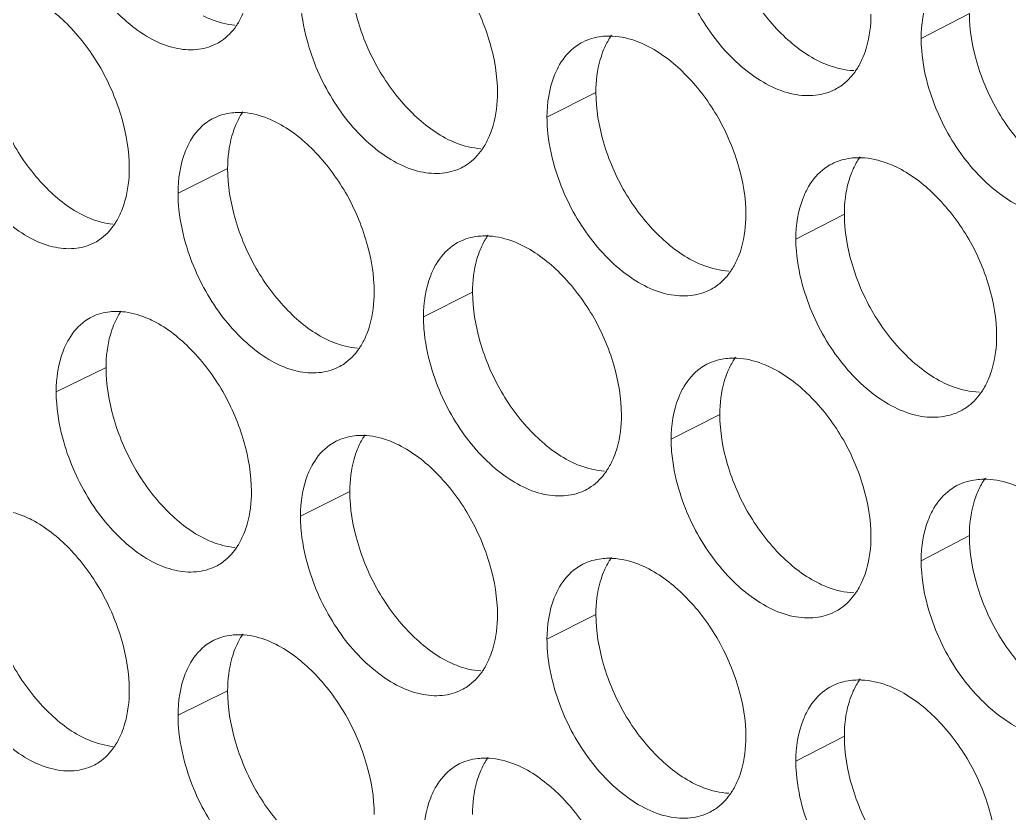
# Model space of a CAD drawing. Header units: millimetres. Extents: x 1177 to 4147, y 93 to 2194.
# Drawn here: x 2576.75 to 2591.68, y 833.5 to 845.47 of the extents above; entities that cross this region are included whole.
import ezdxf

# ---------------------------------------------------------------- set-up
doc = ezdxf.new("R2010")
doc.units = ezdxf.units.MM
doc.header["$LTSCALE"] = 0.1
doc.layers.get('0').update_dxf_attribs({"lineweight": 13})
doc.layers.add('标注', color=251, linetype='Continuous', lineweight=9)

# ---------------------------------------------------------------- blocks, each defined once
blk = doc.blocks.new('02')
at = {"layer": '标注'}
for p, q in [((4470.674, 799.216), (4469.635, 798.675)), ((4462.624, 797.515), (4461.569, 796.982)), ((4462.624, 797.515), (4461.569, 796.982)), ((4454.685, 795.871), (4453.616, 795.345)), ((4467.979, 794.892), (4466.934, 794.354)), ((4467.979, 794.892), (4466.934, 794.354)), ((4459.965, 793.211), (4458.906, 792.68)), ((4452.064, 791.585), (4450.989, 791.062)), ((4465.295, 790.576), (4464.246, 790.04)), ((4457.319, 788.913), (4456.254, 788.384)), ((4470.674, 787.966), (4469.635, 787.425)), ((4462.624, 786.265), (4461.569, 785.732)), ((4454.685, 784.621), (4453.616, 784.095)), ((4467.979, 783.642), (4466.934, 783.104))]:
    blk.add_line(p, q, dxfattribs=at)
for centre, radius, start, end in [((4462.906, 797.249), 1.478, 86.8291, 90.6001), ((4462.906, 797.249), 1.478, 86.8291, 90.6001), ((4454.923, 795.632), 1.449, 85.444, 90.1903), ((4468.29, 794.608), 1.498, 87.7255, 90.8684), ((4468.29, 794.608), 1.498, 87.7255, 90.8684), ((4460.232, 792.954), 1.468, 86.3729, 90.4645), ((4452.287, 791.356), 1.439, 84.9711, 90.0516), ((4465.592, 790.301), 1.488, 87.2799, 90.7347), ((4457.571, 788.665), 1.459, 85.9113, 90.3279), ((4471.001, 787.672), 1.508, 88.1658, 91.0012), ((4462.906, 785.999), 1.478, 86.8291, 90.6001), ((4454.923, 784.382), 1.449, 85.444, 90.1903), ((4468.29, 783.358), 1.498, 87.7255, 90.8684), ((4460.232, 781.704), 1.468, 86.3729, 90.4645)]:
    blk.add_arc(centre, radius, start, end, dxfattribs=at)
for points, knots in [([(4465.295, 801.826), (4465.295, 801.463), (4465.425, 800.712), (4465.878, 799.665), (4466.556, 798.778), (4467.136, 798.329), (4467.441, 798.181)], [0, 0, 0, 0, 0.246671, 0.510955, 0.769257, 1, 1, 1, 1]), ([(4451.151, 801.235), (4451.278, 800.792), (4451.649, 799.959), (4452.367, 799.109), (4453.032, 798.645), (4453.524, 798.452), (4454, 798.409), (4454.295, 798.487), (4454.423, 798.55)], [0, 0, 0, 0, 0.294634, 0.574682, 0.699134, 0.809777, 0.908589, 1, 1, 1, 1]), ([(4451.151, 801.235), (4451.278, 800.792), (4451.649, 799.959), (4452.367, 799.109), (4453.032, 798.645), (4453.524, 798.452), (4454, 798.409), (4454.295, 798.487), (4454.423, 798.55)], [0, 0, 0, 0, 0.294634, 0.574682, 0.699134, 0.809777, 0.908589, 1, 1, 1, 1]), ([(4460.502, 797.51), (4460.502, 797.873), (4460.373, 798.625), (4459.923, 799.673), (4459.251, 800.563), (4458.677, 801.017), (4458.374, 801.168)], [0, 0, 0, 0, 0.246911, 0.511538, 0.769926, 1, 1, 1, 1]), ([(4460.502, 797.51), (4460.502, 797.873), (4460.373, 798.625), (4459.923, 799.673), (4459.251, 800.563), (4458.677, 801.017), (4458.374, 801.168)], [0, 0, 0, 0, 0.246911, 0.511538, 0.769926, 1, 1, 1, 1]), ([(4457.319, 800.163), (4457.319, 799.8), (4457.447, 799.048), (4457.893, 797.999), (4458.561, 797.108), (4459.134, 796.653), (4459.435, 796.502)], [0, 0, 0, 0, 0.247215, 0.511988, 0.770214, 1, 1, 1, 1]), ([(4457.319, 800.163), (4457.319, 799.8), (4457.447, 799.048), (4457.893, 797.999), (4458.561, 797.108), (4459.134, 796.653), (4459.435, 796.502)], [0, 0, 0, 0, 0.247215, 0.511988, 0.770214, 1, 1, 1, 1]), ([(4464.411, 800.215), (4464.542, 799.77), (4464.836, 799.13), (4465.392, 798.409), (4465.981, 797.847), (4466.662, 797.469), (4467.348, 797.424), (4467.649, 797.511), (4467.78, 797.578)], [0, 0, 0, 0, 0.292621, 0.4365, 0.572692, 0.807081, 0.907102, 1, 1, 1, 1]), ([(4456.254, 799.634), (4456.254, 799.548), (4456.27, 799.184), (4456.341, 798.824), (4456.418, 798.558)], [0, 0, 0, 0, 0.238534, 1, 1, 1, 1]), ([(4456.254, 799.634), (4456.254, 799.548), (4456.27, 799.184), (4456.341, 798.824), (4456.418, 798.558)], [0, 0, 0, 0, 0.238534, 1, 1, 1, 1]), ([(4469.91, 799.805), (4469.864, 799.728), (4469.694, 799.375), (4469.635, 798.976), (4469.635, 798.675)], [0, 0, 0, 0, 0.229116, 1, 1, 1, 1]), ([(4452.564, 795.881), (4452.564, 796.244), (4452.436, 796.996), (4451.993, 798.047), (4451.331, 798.941), (4450.765, 799.4), (4450.466, 799.554)], [0, 0, 0, 0, 0.24746, 0.512581, 0.770891, 1, 1, 1, 1]), ([(4454.87, 798.947), (4454.886, 798.97), (4454.949, 799.069), (4455.001, 799.174), (4455.034, 799.257)], [0, 0, 0, 0, 0.242531, 1, 1, 1, 1]), ([(4454.87, 798.947), (4454.886, 798.97), (4454.949, 799.069), (4455.001, 799.174), (4455.034, 799.257)], [0, 0, 0, 0, 0.242531, 1, 1, 1, 1]), ([(4468.386, 798.283), (4468.414, 798.35), (4468.516, 798.644), (4468.553, 798.958), (4468.553, 799.196)], [0, 0, 0, 0, 0.233519, 1, 1, 1, 1]), ([(4470.674, 799.216), (4470.674, 798.853), (4470.806, 798.102), (4471.263, 797.057), (4471.948, 796.173), (4472.533, 795.727), (4472.84, 795.581)], [0, 0, 0, 0, 0.246312, 0.510271, 0.768623, 1, 1, 1, 1]), ([(4454.16, 799.165), (4454.217, 799.136), (4454.433, 799.037), (4454.669, 798.976), (4454.843, 798.962)], [0, 0, 0, 0, 0.266627, 1, 1, 1, 1]), ([(4454.16, 799.165), (4454.217, 799.136), (4454.433, 799.037), (4454.669, 798.976), (4454.843, 798.962)], [0, 0, 0, 0, 0.266627, 1, 1, 1, 1]), ([(4454.423, 798.55), (4454.467, 798.571), (4454.641, 798.672), (4454.784, 798.822), (4454.87, 798.947)], [0, 0, 0, 0, 0.244132, 1, 1, 1, 1]), ([(4454.423, 798.55), (4454.467, 798.571), (4454.641, 798.672), (4454.784, 798.822), (4454.87, 798.947)], [0, 0, 0, 0, 0.244132, 1, 1, 1, 1]), ([(4449.455, 798.555), (4449.455, 798.192), (4449.582, 797.44), (4450.02, 796.389), (4450.678, 795.494), (4451.243, 795.034), (4451.541, 794.88)], [0, 0, 0, 0, 0.247764, 0.513029, 0.771178, 1, 1, 1, 1]), ([(4456.418, 798.558), (4456.546, 798.115), (4456.925, 797.28), (4457.757, 796.303), (4458.624, 795.801), (4459.301, 795.746), (4459.599, 795.827), (4459.729, 795.892)], [0, 0, 0, 0, 0.294207, 0.574275, 0.808437, 0.907868, 1, 1, 1, 1]), ([(4456.418, 798.558), (4456.546, 798.115), (4456.925, 797.28), (4457.757, 796.303), (4458.624, 795.801), (4459.301, 795.746), (4459.599, 795.827), (4459.729, 795.892)], [0, 0, 0, 0, 0.294207, 0.574275, 0.808437, 0.907868, 1, 1, 1, 1]), ([(4462.342, 798.599), (4462.291, 798.573), (4462.09, 798.451), (4461.932, 798.266), (4461.842, 798.113)], [0, 0, 0, 0, 0.242847, 1, 1, 1, 1]), ([(4462.342, 798.599), (4462.291, 798.573), (4462.09, 798.451), (4461.932, 798.266), (4461.842, 798.113)], [0, 0, 0, 0, 0.242847, 1, 1, 1, 1]), ([(4462.89, 798.727), (4462.842, 798.727), (4462.653, 798.716), (4462.467, 798.662), (4462.342, 798.599)], [0, 0, 0, 0, 0.258444, 1, 1, 1, 1]), ([(4462.89, 798.727), (4462.842, 798.727), (4462.653, 798.716), (4462.467, 798.662), (4462.342, 798.599)], [0, 0, 0, 0, 0.258444, 1, 1, 1, 1]), ([(4462.96, 798.745), (4462.943, 798.721), (4462.877, 798.62), (4462.823, 798.512), (4462.789, 798.428)], [0, 0, 0, 0, 0.242682, 1, 1, 1, 1]), ([(4462.96, 798.745), (4462.943, 798.721), (4462.877, 798.62), (4462.823, 798.512), (4462.789, 798.428)], [0, 0, 0, 0, 0.242682, 1, 1, 1, 1]), ([(4463.709, 798.526), (4463.649, 798.555), (4463.42, 798.656), (4463.171, 798.715), (4462.988, 798.725)], [0, 0, 0, 0, 0.266759, 1, 1, 1, 1]), ([(4463.709, 798.526), (4463.649, 798.555), (4463.42, 798.656), (4463.171, 798.715), (4462.988, 798.725)], [0, 0, 0, 0, 0.266759, 1, 1, 1, 1]), ([(4469.635, 798.675), (4469.635, 798.588), (4469.651, 798.225), (4469.724, 797.866), (4469.802, 797.601)], [0, 0, 0, 0, 0.238699, 1, 1, 1, 1]), ([(4462.789, 798.428), (4462.761, 798.361), (4462.661, 798.067), (4462.624, 797.753), (4462.624, 797.515)], [0, 0, 0, 0, 0.233133, 1, 1, 1, 1]), ([(4462.789, 798.428), (4462.761, 798.361), (4462.661, 798.067), (4462.624, 797.753), (4462.624, 797.515)], [0, 0, 0, 0, 0.233133, 1, 1, 1, 1]), ([(4465.857, 794.878), (4465.857, 795.24), (4465.726, 795.992), (4465.272, 797.038), (4464.593, 797.926), (4464.014, 798.376), (4463.709, 798.526)], [0, 0, 0, 0, 0.246547, 0.510848, 0.769286, 1, 1, 1, 1]), ([(4465.857, 794.878), (4465.857, 795.24), (4465.726, 795.992), (4465.272, 797.038), (4464.593, 797.926), (4464.014, 798.376), (4463.709, 798.526)], [0, 0, 0, 0, 0.246547, 0.510848, 0.769286, 1, 1, 1, 1]), ([(4467.441, 798.181), (4467.503, 798.151), (4467.738, 798.049), (4467.993, 797.991), (4468.181, 797.983)], [0, 0, 0, 0, 0.26673, 1, 1, 1, 1]), ([(4468.21, 797.96), (4468.227, 797.984), (4468.295, 798.087), (4468.351, 798.197), (4468.386, 798.283)], [0, 0, 0, 0, 0.242819, 1, 1, 1, 1]), ([(4461.842, 798.113), (4461.797, 798.036), (4461.628, 797.682), (4461.569, 797.283), (4461.569, 796.982)], [0, 0, 0, 0, 0.228378, 1, 1, 1, 1]), ([(4461.842, 798.113), (4461.797, 798.036), (4461.628, 797.682), (4461.569, 797.283), (4461.569, 796.982)], [0, 0, 0, 0, 0.228378, 1, 1, 1, 1]), ([(4467.78, 797.578), (4467.822, 797.6), (4467.988, 797.699), (4468.126, 797.841), (4468.21, 797.96)], [0, 0, 0, 0, 0.245104, 1, 1, 1, 1]), ([(4460.338, 796.598), (4460.365, 796.665), (4460.466, 796.959), (4460.502, 797.272), (4460.502, 797.51)], [0, 0, 0, 0, 0.233071, 1, 1, 1, 1]), ([(4460.338, 796.598), (4460.365, 796.665), (4460.466, 796.959), (4460.502, 797.272), (4460.502, 797.51)], [0, 0, 0, 0, 0.233071, 1, 1, 1, 1]), ([(4462.624, 797.515), (4462.624, 797.152), (4462.754, 796.401), (4463.204, 795.353), (4463.879, 794.465), (4464.456, 794.014), (4464.76, 793.865)], [0, 0, 0, 0, 0.246852, 0.511298, 0.769575, 1, 1, 1, 1]), ([(4462.624, 797.515), (4462.624, 797.152), (4462.754, 796.401), (4463.204, 795.353), (4463.879, 794.465), (4464.456, 794.014), (4464.76, 793.865)], [0, 0, 0, 0, 0.246852, 0.511298, 0.769575, 1, 1, 1, 1]), ([(4469.802, 797.601), (4469.934, 797.156), (4470.232, 796.515), (4470.795, 795.796), (4471.392, 795.235), (4472.082, 794.862), (4472.774, 794.825), (4473.078, 794.915), (4473.209, 794.984)], [0, 0, 0, 0, 0.291742, 0.435347, 0.571412, 0.806086, 0.906551, 1, 1, 1, 1]), ([(4454.918, 797.081), (4454.871, 797.081), (4454.69, 797.072), (4454.509, 797.022), (4454.388, 796.962)], [0, 0, 0, 0, 0.258411, 1, 1, 1, 1]), ([(4455.011, 797.092), (4454.995, 797.068), (4454.932, 796.97), (4454.881, 796.864), (4454.848, 796.782)], [0, 0, 0, 0, 0.242516, 1, 1, 1, 1]), ([(4455.726, 796.874), (4455.669, 796.903), (4455.45, 797.002), (4455.213, 797.063), (4455.038, 797.077)], [0, 0, 0, 0, 0.266684, 1, 1, 1, 1]), ([(4448.537, 796.958), (4448.662, 796.515), (4449.032, 795.682), (4449.744, 794.831), (4450.405, 794.365), (4450.894, 794.17), (4451.368, 794.124), (4451.662, 794.201), (4451.79, 794.263)], [0, 0, 0, 0, 0.295087, 0.575352, 0.699785, 0.810298, 0.90888, 1, 1, 1, 1]), ([(4454.388, 796.962), (4454.337, 796.937), (4454.135, 796.817), (4453.976, 796.63), (4453.886, 796.477)], [0, 0, 0, 0, 0.242339, 1, 1, 1, 1]), ([(4457.844, 793.211), (4457.844, 793.574), (4457.715, 794.325), (4457.268, 795.375), (4456.598, 796.266), (4456.027, 796.722), (4455.726, 796.874)], [0, 0, 0, 0, 0.247093, 0.511885, 0.770247, 1, 1, 1, 1]), ([(4461.569, 796.982), (4461.569, 796.895), (4461.585, 796.532), (4461.657, 796.172), (4461.734, 795.907)], [0, 0, 0, 0, 0.238599, 1, 1, 1, 1]), ([(4461.569, 796.982), (4461.569, 796.895), (4461.585, 796.532), (4461.657, 796.172), (4461.734, 795.907)], [0, 0, 0, 0, 0.238599, 1, 1, 1, 1]), ([(4454.848, 796.782), (4454.821, 796.716), (4454.721, 796.422), (4454.685, 796.108), (4454.685, 795.871)], [0, 0, 0, 0, 0.232686, 1, 1, 1, 1]), ([(4453.886, 796.477), (4453.841, 796.4), (4453.673, 796.046), (4453.616, 795.646), (4453.616, 795.345)], [0, 0, 0, 0, 0.227639, 1, 1, 1, 1]), ([(4459.435, 796.502), (4459.494, 796.473), (4459.718, 796.373), (4459.961, 796.313), (4460.141, 796.301)], [0, 0, 0, 0, 0.266679, 1, 1, 1, 1]), ([(4459.435, 796.502), (4459.494, 796.473), (4459.718, 796.373), (4459.961, 796.313), (4460.141, 796.301)], [0, 0, 0, 0, 0.266679, 1, 1, 1, 1]), ([(4460.169, 796.283), (4460.185, 796.307), (4460.25, 796.407), (4460.304, 796.515), (4460.338, 796.598)], [0, 0, 0, 0, 0.24264, 1, 1, 1, 1]), ([(4460.169, 796.283), (4460.185, 796.307), (4460.25, 796.407), (4460.304, 796.515), (4460.338, 796.598)], [0, 0, 0, 0, 0.24264, 1, 1, 1, 1]), ([(4459.729, 795.892), (4459.772, 795.914), (4459.942, 796.014), (4460.083, 796.161), (4460.169, 796.283)], [0, 0, 0, 0, 0.244538, 1, 1, 1, 1]), ([(4459.729, 795.892), (4459.772, 795.914), (4459.942, 796.014), (4460.083, 796.161), (4460.169, 796.283)], [0, 0, 0, 0, 0.244538, 1, 1, 1, 1]), ([(4468.267, 796.106), (4468.217, 796.106), (4468.024, 796.093), (4467.834, 796.037), (4467.706, 795.971)], [0, 0, 0, 0, 0.258469, 1, 1, 1, 1]), ([(4468.267, 796.106), (4468.217, 796.106), (4468.024, 796.093), (4467.834, 796.037), (4467.706, 795.971)], [0, 0, 0, 0, 0.258469, 1, 1, 1, 1]), ([(4468.32, 796.128), (4468.303, 796.104), (4468.236, 796.002), (4468.18, 795.892), (4468.145, 795.806)], [0, 0, 0, 0, 0.242804, 1, 1, 1, 1]), ([(4468.32, 796.128), (4468.303, 796.104), (4468.236, 796.002), (4468.18, 795.892), (4468.145, 795.806)], [0, 0, 0, 0, 0.242804, 1, 1, 1, 1]), ([(4469.094, 795.908), (4469.032, 795.938), (4468.795, 796.04), (4468.538, 796.098), (4468.349, 796.105)], [0, 0, 0, 0, 0.266791, 1, 1, 1, 1]), ([(4469.094, 795.908), (4469.032, 795.938), (4468.795, 796.04), (4468.538, 796.098), (4468.349, 796.105)], [0, 0, 0, 0, 0.266791, 1, 1, 1, 1]), ([(4452.401, 794.97), (4452.428, 795.037), (4452.528, 795.33), (4452.564, 795.643), (4452.564, 795.881)], [0, 0, 0, 0, 0.232623, 1, 1, 1, 1]), ([(4454.685, 795.871), (4454.685, 795.508), (4454.813, 794.756), (4455.256, 793.706), (4455.921, 792.814), (4456.491, 792.357), (4456.791, 792.206)], [0, 0, 0, 0, 0.247397, 0.512334, 0.770535, 1, 1, 1, 1]), ([(4461.734, 795.907), (4461.864, 795.462), (4462.249, 794.627), (4463.091, 793.652), (4463.97, 793.156), (4464.653, 793.109), (4464.954, 793.193), (4465.084, 793.26)], [0, 0, 0, 0, 0.293319, 0.572966, 0.807416, 0.907301, 1, 1, 1, 1]), ([(4461.734, 795.907), (4461.864, 795.462), (4462.249, 794.627), (4463.091, 793.652), (4463.97, 793.156), (4464.653, 793.109), (4464.954, 793.193), (4465.084, 793.26)], [0, 0, 0, 0, 0.293319, 0.572966, 0.807416, 0.907301, 1, 1, 1, 1]), ([(4467.706, 795.971), (4467.656, 795.945), (4467.456, 795.822), (4467.298, 795.637), (4467.208, 795.484)], [0, 0, 0, 0, 0.243166, 1, 1, 1, 1]), ([(4467.706, 795.971), (4467.656, 795.945), (4467.456, 795.822), (4467.298, 795.637), (4467.208, 795.484)], [0, 0, 0, 0, 0.243166, 1, 1, 1, 1]), ([(4468.145, 795.806), (4468.117, 795.739), (4468.016, 795.445), (4467.979, 795.131), (4467.979, 794.892)], [0, 0, 0, 0, 0.233432, 1, 1, 1, 1]), ([(4468.145, 795.806), (4468.117, 795.739), (4468.016, 795.445), (4467.979, 795.131), (4467.979, 794.892)], [0, 0, 0, 0, 0.233432, 1, 1, 1, 1]), ([(4471.261, 792.27), (4471.261, 792.633), (4471.129, 793.384), (4470.671, 794.429), (4469.985, 795.313), (4469.401, 795.761), (4469.094, 795.908)], [0, 0, 0, 0, 0.246187, 0.510161, 0.768649, 1, 1, 1, 1]), ([(4471.261, 792.27), (4471.261, 792.633), (4471.129, 793.384), (4470.671, 794.429), (4469.985, 795.313), (4469.401, 795.761), (4469.094, 795.908)], [0, 0, 0, 0, 0.246187, 0.510161, 0.768649, 1, 1, 1, 1]), ([(4467.208, 795.484), (4467.163, 795.407), (4466.993, 795.054), (4466.934, 794.655), (4466.934, 794.354)], [0, 0, 0, 0, 0.22887, 1, 1, 1, 1]), ([(4467.208, 795.484), (4467.163, 795.407), (4466.993, 795.054), (4466.934, 794.655), (4466.934, 794.354)], [0, 0, 0, 0, 0.22887, 1, 1, 1, 1]), ([(4453.616, 795.345), (4453.616, 795.258), (4453.631, 794.895), (4453.702, 794.535), (4453.778, 794.269)], [0, 0, 0, 0, 0.238502, 1, 1, 1, 1]), ([(4452.239, 794.663), (4452.255, 794.686), (4452.317, 794.784), (4452.369, 794.889), (4452.401, 794.97)], [0, 0, 0, 0, 0.242481, 1, 1, 1, 1]), ([(4451.541, 794.88), (4451.597, 794.852), (4451.81, 794.753), (4452.041, 794.691), (4452.213, 794.676)], [0, 0, 0, 0, 0.266595, 1, 1, 1, 1]), ([(4465.691, 793.965), (4465.719, 794.032), (4465.82, 794.326), (4465.857, 794.64), (4465.857, 794.878)], [0, 0, 0, 0, 0.23337, 1, 1, 1, 1]), ([(4465.691, 793.965), (4465.719, 794.032), (4465.82, 794.326), (4465.857, 794.64), (4465.857, 794.878)], [0, 0, 0, 0, 0.23337, 1, 1, 1, 1]), ([(4467.979, 794.892), (4467.979, 794.53), (4468.109, 793.779), (4468.564, 792.733), (4469.246, 791.847), (4469.828, 791.4), (4470.134, 791.252)], [0, 0, 0, 0, 0.246491, 0.510612, 0.768939, 1, 1, 1, 1]), ([(4467.979, 794.892), (4467.979, 794.53), (4468.109, 793.779), (4468.564, 792.733), (4469.246, 791.847), (4469.828, 791.4), (4470.134, 791.252)], [0, 0, 0, 0, 0.246491, 0.510612, 0.768939, 1, 1, 1, 1]), ([(4451.79, 794.263), (4451.834, 794.285), (4452.009, 794.385), (4452.153, 794.537), (4452.239, 794.663)], [0, 0, 0, 0, 0.24392, 1, 1, 1, 1]), ([(4459.679, 794.297), (4459.628, 794.272), (4459.426, 794.15), (4459.268, 793.964), (4459.178, 793.811)], [0, 0, 0, 0, 0.242682, 1, 1, 1, 1]), ([(4460.221, 794.423), (4460.172, 794.422), (4459.986, 794.411), (4459.802, 794.359), (4459.679, 794.297)], [0, 0, 0, 0, 0.258432, 1, 1, 1, 1]), ([(4460.298, 794.438), (4460.281, 794.414), (4460.216, 794.314), (4460.163, 794.207), (4460.129, 794.123)], [0, 0, 0, 0, 0.242625, 1, 1, 1, 1]), ([(4461.036, 794.219), (4460.977, 794.248), (4460.751, 794.348), (4460.506, 794.408), (4460.325, 794.42)], [0, 0, 0, 0, 0.266738, 1, 1, 1, 1]), ([(4466.934, 794.354), (4466.934, 794.268), (4466.95, 793.905), (4467.022, 793.545), (4467.1, 793.28)], [0, 0, 0, 0, 0.238665, 1, 1, 1, 1]), ([(4466.934, 794.354), (4466.934, 794.268), (4466.95, 793.905), (4467.022, 793.545), (4467.1, 793.28)], [0, 0, 0, 0, 0.238665, 1, 1, 1, 1]), ([(4453.778, 794.269), (4453.905, 793.825), (4454.28, 792.992), (4455.002, 792.143), (4455.671, 791.681), (4456.166, 791.49), (4456.644, 791.449), (4456.941, 791.529), (4457.07, 791.593)], [0, 0, 0, 0, 0.294183, 0.574014, 0.698487, 0.809259, 0.908301, 1, 1, 1, 1]), ([(4460.129, 794.123), (4460.102, 794.056), (4460.002, 793.762), (4459.965, 793.449), (4459.965, 793.211)], [0, 0, 0, 0, 0.232984, 1, 1, 1, 1]), ([(4463.174, 790.566), (4463.174, 790.928), (4463.043, 791.68), (4462.592, 792.728), (4461.916, 793.616), (4461.339, 794.069), (4461.036, 794.219)], [0, 0, 0, 0, 0.246729, 0.511193, 0.769606, 1, 1, 1, 1]), ([(4464.76, 793.865), (4464.821, 793.835), (4465.052, 793.734), (4465.304, 793.675), (4465.489, 793.666)], [0, 0, 0, 0, 0.266716, 1, 1, 1, 1]), ([(4464.76, 793.865), (4464.821, 793.835), (4465.052, 793.734), (4465.304, 793.675), (4465.489, 793.666)], [0, 0, 0, 0, 0.266716, 1, 1, 1, 1]), ([(4465.517, 793.645), (4465.534, 793.669), (4465.601, 793.77), (4465.656, 793.88), (4465.691, 793.965)], [0, 0, 0, 0, 0.242757, 1, 1, 1, 1]), ([(4465.517, 793.645), (4465.534, 793.669), (4465.601, 793.77), (4465.656, 793.88), (4465.691, 793.965)], [0, 0, 0, 0, 0.242757, 1, 1, 1, 1]), ([(4459.178, 793.811), (4459.133, 793.734), (4458.964, 793.381), (4458.906, 792.981), (4458.906, 792.68)], [0, 0, 0, 0, 0.228131, 1, 1, 1, 1]), ([(4465.084, 793.26), (4465.126, 793.282), (4465.294, 793.381), (4465.433, 793.525), (4465.517, 793.645)], [0, 0, 0, 0, 0.244921, 1, 1, 1, 1]), ([(4465.084, 793.26), (4465.126, 793.282), (4465.294, 793.381), (4465.433, 793.525), (4465.517, 793.645)], [0, 0, 0, 0, 0.244921, 1, 1, 1, 1]), ([(4467.1, 793.28), (4467.232, 792.835), (4467.528, 792.194), (4468.087, 791.474), (4468.68, 790.913), (4469.366, 790.537), (4470.055, 790.497), (4470.357, 790.585), (4470.489, 790.653)], [0, 0, 0, 0, 0.29218, 0.435922, 0.57205, 0.806581, 0.906826, 1, 1, 1, 1]), ([(4467.1, 793.28), (4467.232, 792.835), (4467.528, 792.194), (4468.087, 791.474), (4468.68, 790.913), (4469.366, 790.537), (4470.055, 790.497), (4470.357, 790.585), (4470.489, 790.653)], [0, 0, 0, 0, 0.29218, 0.435922, 0.57205, 0.806581, 0.906826, 1, 1, 1, 1]), ([(4457.68, 792.299), (4457.707, 792.366), (4457.807, 792.66), (4457.844, 792.973), (4457.844, 793.211)], [0, 0, 0, 0, 0.232922, 1, 1, 1, 1]), ([(4459.965, 793.211), (4459.965, 792.848), (4460.094, 792.097), (4460.542, 791.048), (4461.214, 790.158), (4461.789, 789.705), (4462.091, 789.556)], [0, 0, 0, 0, 0.247033, 0.511643, 0.769894, 1, 1, 1, 1]), ([(4452.286, 792.795), (4452.239, 792.795), (4452.06, 792.786), (4451.882, 792.737), (4451.762, 792.679)], [0, 0, 0, 0, 0.258402, 1, 1, 1, 1]), ([(4452.387, 792.803), (4452.371, 792.78), (4452.309, 792.682), (4452.258, 792.578), (4452.226, 792.496)], [0, 0, 0, 0, 0.242465, 1, 1, 1, 1]), ([(4451.762, 792.679), (4451.711, 792.654), (4451.508, 792.534), (4451.349, 792.347), (4451.259, 792.194)], [0, 0, 0, 0, 0.242161, 1, 1, 1, 1]), ([(4453.089, 792.586), (4453.033, 792.614), (4452.819, 792.713), (4452.586, 792.775), (4452.413, 792.79)], [0, 0, 0, 0, 0.266651, 1, 1, 1, 1]), ([(4455.197, 788.918), (4455.197, 789.281), (4455.069, 790.032), (4454.624, 791.082), (4453.958, 791.975), (4453.389, 792.433), (4453.089, 792.586)], [0, 0, 0, 0, 0.247276, 0.512232, 0.770569, 1, 1, 1, 1]), ([(4458.906, 792.68), (4458.906, 792.593), (4458.921, 792.23), (4458.993, 791.87), (4459.07, 791.604)], [0, 0, 0, 0, 0.238567, 1, 1, 1, 1]), ([(4452.226, 792.496), (4452.199, 792.43), (4452.1, 792.136), (4452.064, 791.823), (4452.064, 791.585)], [0, 0, 0, 0, 0.232536, 1, 1, 1, 1]), ([(4451.259, 792.194), (4451.214, 792.117), (4451.046, 791.763), (4450.989, 791.363), (4450.989, 791.062)], [0, 0, 0, 0, 0.227393, 1, 1, 1, 1]), ([(4456.791, 792.206), (4456.849, 792.177), (4457.069, 792.077), (4457.309, 792.016), (4457.486, 792.003)], [0, 0, 0, 0, 0.266655, 1, 1, 1, 1]), ([(4457.513, 791.987), (4457.529, 792.01), (4457.594, 792.11), (4457.646, 792.216), (4457.68, 792.299)], [0, 0, 0, 0, 0.242584, 1, 1, 1, 1]), ([(4471.094, 791.357), (4471.122, 791.424), (4471.224, 791.718), (4471.261, 792.032), (4471.261, 792.27)], [0, 0, 0, 0, 0.233669, 1, 1, 1, 1]), ([(4471.094, 791.357), (4471.122, 791.424), (4471.224, 791.718), (4471.261, 792.032), (4471.261, 792.27)], [0, 0, 0, 0, 0.233669, 1, 1, 1, 1]), ([(4457.07, 791.593), (4457.113, 791.615), (4457.286, 791.715), (4457.428, 791.863), (4457.513, 791.987)], [0, 0, 0, 0, 0.244338, 1, 1, 1, 1]), ([(4465.573, 791.789), (4465.523, 791.788), (4465.333, 791.776), (4465.144, 791.721), (4465.018, 791.657)], [0, 0, 0, 0, 0.258456, 1, 1, 1, 1]), ([(4465.634, 791.809), (4465.617, 791.784), (4465.55, 791.683), (4465.496, 791.574), (4465.461, 791.489)], [0, 0, 0, 0, 0.242742, 1, 1, 1, 1]), ([(4466.395, 791.589), (4466.334, 791.619), (4466.101, 791.72), (4465.849, 791.778), (4465.662, 791.787)], [0, 0, 0, 0, 0.266777, 1, 1, 1, 1]), ([(4452.064, 791.585), (4452.064, 791.222), (4452.191, 790.47), (4452.632, 789.419), (4453.293, 788.525), (4453.861, 788.067), (4454.16, 787.915)], [0, 0, 0, 0, 0.24758, 0.512681, 0.770856, 1, 1, 1, 1]), ([(4459.07, 791.604), (4459.198, 791.16), (4459.581, 790.325), (4460.418, 789.35), (4461.291, 788.85), (4461.971, 788.799), (4462.27, 788.882), (4462.4, 788.948)], [0, 0, 0, 0, 0.293762, 0.573619, 0.807925, 0.907583, 1, 1, 1, 1]), ([(4465.018, 791.657), (4464.967, 791.631), (4464.767, 791.509), (4464.609, 791.323), (4464.519, 791.17)], [0, 0, 0, 0, 0.243008, 1, 1, 1, 1]), ([(4468.553, 787.946), (4468.553, 788.308), (4468.422, 789.06), (4467.966, 790.106), (4467.283, 790.991), (4466.701, 791.44), (4466.395, 791.589)], [0, 0, 0, 0, 0.246367, 0.510504, 0.768967, 1, 1, 1, 1]), ([(4465.461, 791.489), (4465.433, 791.422), (4465.332, 791.128), (4465.295, 790.814), (4465.295, 790.576)], [0, 0, 0, 0, 0.233282, 1, 1, 1, 1]), ([(4470.915, 791.032), (4470.933, 791.056), (4471.002, 791.159), (4471.058, 791.27), (4471.094, 791.357)], [0, 0, 0, 0, 0.242883, 1, 1, 1, 1]), ([(4470.915, 791.032), (4470.933, 791.056), (4471.002, 791.159), (4471.058, 791.27), (4471.094, 791.357)], [0, 0, 0, 0, 0.242883, 1, 1, 1, 1]), ([(4464.519, 791.17), (4464.474, 791.093), (4464.304, 790.74), (4464.246, 790.341), (4464.246, 790.04)], [0, 0, 0, 0, 0.228624, 1, 1, 1, 1]), ([(4470.134, 791.252), (4470.197, 791.222), (4470.436, 791.12), (4470.695, 791.063), (4470.886, 791.057)], [0, 0, 0, 0, 0.266739, 1, 1, 1, 1]), ([(4470.134, 791.252), (4470.197, 791.222), (4470.436, 791.12), (4470.695, 791.063), (4470.886, 791.057)], [0, 0, 0, 0, 0.266739, 1, 1, 1, 1]), ([(4450.989, 791.062), (4450.989, 790.975), (4451.005, 790.611), (4451.075, 790.251), (4451.151, 789.985)], [0, 0, 0, 0, 0.238471, 1, 1, 1, 1]), ([(4470.489, 790.653), (4470.53, 790.675), (4470.694, 790.774), (4470.831, 790.914), (4470.915, 791.032)], [0, 0, 0, 0, 0.245281, 1, 1, 1, 1]), ([(4470.489, 790.653), (4470.53, 790.675), (4470.694, 790.774), (4470.831, 790.914), (4470.915, 791.032)], [0, 0, 0, 0, 0.245281, 1, 1, 1, 1]), ([(4463.008, 789.653), (4463.036, 789.72), (4463.137, 790.014), (4463.174, 790.328), (4463.174, 790.566)], [0, 0, 0, 0, 0.233221, 1, 1, 1, 1]), ([(4465.295, 790.576), (4465.295, 790.213), (4465.425, 789.462), (4465.878, 788.415), (4466.556, 787.528), (4467.136, 787.079), (4467.441, 786.931)], [0, 0, 0, 0, 0.246671, 0.510955, 0.769257, 1, 1, 1, 1]), ([(4457.563, 790.124), (4457.516, 790.124), (4457.332, 790.113), (4457.149, 790.062), (4457.027, 790.002)], [0, 0, 0, 0, 0.258421, 1, 1, 1, 1]), ([(4457.648, 790.137), (4457.632, 790.113), (4457.568, 790.014), (4457.516, 789.907), (4457.482, 789.825)], [0, 0, 0, 0, 0.242569, 1, 1, 1, 1]), ([(4458.374, 789.918), (4458.316, 789.947), (4458.094, 790.047), (4457.853, 790.108), (4457.675, 790.12)], [0, 0, 0, 0, 0.266713, 1, 1, 1, 1]), ([(4464.246, 790.04), (4464.246, 789.953), (4464.261, 789.59), (4464.333, 789.23), (4464.411, 788.965)], [0, 0, 0, 0, 0.238632, 1, 1, 1, 1]), ([(4451.151, 789.985), (4451.278, 789.542), (4451.649, 788.709), (4452.367, 787.859), (4453.032, 787.395), (4453.524, 787.202), (4454, 787.159), (4454.295, 787.237), (4454.423, 787.3)], [0, 0, 0, 0, 0.294634, 0.574682, 0.699134, 0.809777, 0.908589, 1, 1, 1, 1]), ([(4457.027, 790.002), (4456.976, 789.976), (4456.774, 789.855), (4456.616, 789.669), (4456.526, 789.516)], [0, 0, 0, 0, 0.242512, 1, 1, 1, 1]), ([(4457.482, 789.825), (4457.455, 789.758), (4457.355, 789.464), (4457.319, 789.15), (4457.319, 788.913)], [0, 0, 0, 0, 0.232835, 1, 1, 1, 1]), ([(4460.502, 786.26), (4460.502, 786.623), (4460.373, 787.375), (4459.923, 788.423), (4459.251, 789.313), (4458.677, 789.767), (4458.374, 789.918)], [0, 0, 0, 0, 0.246911, 0.511538, 0.769926, 1, 1, 1, 1]), ([(4462.837, 789.336), (4462.854, 789.36), (4462.92, 789.46), (4462.974, 789.569), (4463.008, 789.653)], [0, 0, 0, 0, 0.242697, 1, 1, 1, 1]), ([(4456.526, 789.516), (4456.481, 789.439), (4456.312, 789.085), (4456.254, 788.686), (4456.254, 788.384)], [0, 0, 0, 0, 0.227885, 1, 1, 1, 1]), ([(4462.091, 789.556), (4462.151, 789.526), (4462.379, 789.425), (4462.626, 789.366), (4462.809, 789.355)], [0, 0, 0, 0, 0.2667, 1, 1, 1, 1]), ([(4462.4, 788.948), (4462.443, 788.97), (4462.612, 789.069), (4462.752, 789.215), (4462.837, 789.336)], [0, 0, 0, 0, 0.244733, 1, 1, 1, 1]), ([(4470.974, 789.18), (4470.924, 789.179), (4470.728, 789.166), (4470.535, 789.109), (4470.407, 789.042)], [0, 0, 0, 0, 0.258483, 1, 1, 1, 1]), ([(4471.019, 789.204), (4471.002, 789.18), (4470.933, 789.077), (4470.877, 788.966), (4470.842, 788.88)], [0, 0, 0, 0, 0.242868, 1, 1, 1, 1]), ([(4471.804, 788.984), (4471.742, 789.014), (4471.501, 789.116), (4471.24, 789.174), (4471.049, 789.18)], [0, 0, 0, 0, 0.266802, 1, 1, 1, 1]), ([(4464.411, 788.965), (4464.542, 788.52), (4464.836, 787.88), (4465.392, 787.159), (4465.981, 786.597), (4466.662, 786.219), (4467.348, 786.174), (4467.649, 786.261), (4467.78, 786.328)], [0, 0, 0, 0, 0.292621, 0.4365, 0.572692, 0.807081, 0.907102, 1, 1, 1, 1]), ([(4470.407, 789.042), (4470.356, 789.015), (4470.157, 788.892), (4470, 788.707), (4469.91, 788.555)], [0, 0, 0, 0, 0.24332, 1, 1, 1, 1]), ([(4455.034, 788.007), (4455.062, 788.073), (4455.161, 788.367), (4455.197, 788.68), (4455.197, 788.918)], [0, 0, 0, 0, 0.232772, 1, 1, 1, 1]), ([(4457.319, 788.913), (4457.319, 788.55), (4457.447, 787.798), (4457.893, 786.749), (4458.561, 785.858), (4459.134, 785.403), (4459.435, 785.252)], [0, 0, 0, 0, 0.247215, 0.511988, 0.770214, 1, 1, 1, 1]), ([(4470.842, 788.88), (4470.814, 788.813), (4470.712, 788.518), (4470.674, 788.204), (4470.674, 787.966)], [0, 0, 0, 0, 0.233581, 1, 1, 1, 1]), ([(4469.91, 788.555), (4469.864, 788.478), (4469.694, 788.125), (4469.635, 787.726), (4469.635, 787.425)], [0, 0, 0, 0, 0.229116, 1, 1, 1, 1]), ([(4450.466, 788.304), (4450.411, 788.332), (4450.2, 788.43), (4449.971, 788.492), (4449.801, 788.508)], [0, 0, 0, 0, 0.266613, 1, 1, 1, 1]), ([(4456.254, 788.384), (4456.254, 788.298), (4456.27, 787.934), (4456.341, 787.574), (4456.418, 787.308)], [0, 0, 0, 0, 0.238534, 1, 1, 1, 1]), ([(4452.564, 784.631), (4452.564, 784.994), (4452.436, 785.746), (4451.993, 786.797), (4451.331, 787.691), (4450.765, 788.15), (4450.466, 788.304)], [0, 0, 0, 0, 0.24746, 0.512581, 0.770891, 1, 1, 1, 1]), ([(4454.16, 787.915), (4454.217, 787.886), (4454.433, 787.787), (4454.669, 787.726), (4454.843, 787.712)], [0, 0, 0, 0, 0.266627, 1, 1, 1, 1]), ([(4454.87, 787.697), (4454.886, 787.72), (4454.949, 787.819), (4455.001, 787.924), (4455.034, 788.007)], [0, 0, 0, 0, 0.242531, 1, 1, 1, 1]), ([(4468.386, 787.033), (4468.414, 787.1), (4468.516, 787.394), (4468.553, 787.708), (4468.553, 787.946)], [0, 0, 0, 0, 0.233519, 1, 1, 1, 1]), ([(4470.674, 787.966), (4470.674, 787.603), (4470.806, 786.852), (4471.263, 785.807), (4471.948, 784.923), (4472.533, 784.477), (4472.84, 784.331)], [0, 0, 0, 0, 0.246312, 0.510271, 0.768623, 1, 1, 1, 1]), ([(4454.423, 787.3), (4454.467, 787.321), (4454.641, 787.422), (4454.784, 787.572), (4454.87, 787.697)], [0, 0, 0, 0, 0.244132, 1, 1, 1, 1]), ([(4462.89, 787.477), (4462.842, 787.477), (4462.653, 787.466), (4462.467, 787.412), (4462.342, 787.349)], [0, 0, 0, 0, 0.258444, 1, 1, 1, 1]), ([(4462.96, 787.495), (4462.943, 787.471), (4462.877, 787.37), (4462.823, 787.262), (4462.789, 787.178)], [0, 0, 0, 0, 0.242682, 1, 1, 1, 1]), ([(4463.709, 787.276), (4463.649, 787.305), (4463.42, 787.406), (4463.171, 787.465), (4462.988, 787.475)], [0, 0, 0, 0, 0.266759, 1, 1, 1, 1]), ([(4449.455, 787.305), (4449.455, 786.942), (4449.582, 786.19), (4450.02, 785.139), (4450.678, 784.244), (4451.243, 783.784), (4451.541, 783.63)], [0, 0, 0, 0, 0.247764, 0.513029, 0.771178, 1, 1, 1, 1]), ([(4456.418, 787.308), (4456.546, 786.865), (4456.925, 786.03), (4457.757, 785.053), (4458.624, 784.551), (4459.301, 784.496), (4459.599, 784.577), (4459.729, 784.642)], [0, 0, 0, 0, 0.294207, 0.574275, 0.808437, 0.907868, 1, 1, 1, 1]), ([(4462.342, 787.349), (4462.291, 787.323), (4462.09, 787.201), (4461.932, 787.016), (4461.842, 786.863)], [0, 0, 0, 0, 0.242847, 1, 1, 1, 1]), ([(4465.857, 783.628), (4465.857, 783.99), (4465.726, 784.742), (4465.272, 785.788), (4464.593, 786.676), (4464.014, 787.126), (4463.709, 787.276)], [0, 0, 0, 0, 0.246547, 0.510848, 0.769286, 1, 1, 1, 1]), ([(4469.635, 787.425), (4469.635, 787.338), (4469.651, 786.975), (4469.724, 786.616), (4469.802, 786.351)], [0, 0, 0, 0, 0.238699, 1, 1, 1, 1]), ([(4462.789, 787.178), (4462.761, 787.111), (4462.661, 786.817), (4462.624, 786.503), (4462.624, 786.265)], [0, 0, 0, 0, 0.233133, 1, 1, 1, 1]), ([(4468.21, 786.71), (4468.227, 786.734), (4468.295, 786.837), (4468.351, 786.947), (4468.386, 787.033)], [0, 0, 0, 0, 0.242819, 1, 1, 1, 1]), ([(4461.842, 786.863), (4461.797, 786.786), (4461.628, 786.432), (4461.569, 786.033), (4461.569, 785.732)], [0, 0, 0, 0, 0.228378, 1, 1, 1, 1]), ([(4467.441, 786.931), (4467.503, 786.901), (4467.738, 786.799), (4467.993, 786.741), (4468.181, 786.733)], [0, 0, 0, 0, 0.26673, 1, 1, 1, 1]), ([(4467.78, 786.328), (4467.822, 786.35), (4467.988, 786.449), (4468.126, 786.591), (4468.21, 786.71)], [0, 0, 0, 0, 0.245104, 1, 1, 1, 1]), ([(4460.338, 785.348), (4460.365, 785.415), (4460.466, 785.709), (4460.502, 786.022), (4460.502, 786.26)], [0, 0, 0, 0, 0.233071, 1, 1, 1, 1]), ([(4462.624, 786.265), (4462.624, 785.902), (4462.754, 785.151), (4463.204, 784.103), (4463.879, 783.215), (4464.456, 782.764), (4464.76, 782.615)], [0, 0, 0, 0, 0.246852, 0.511298, 0.769575, 1, 1, 1, 1]), ([(4469.802, 786.351), (4469.934, 785.906), (4470.232, 785.265), (4470.795, 784.546), (4471.392, 783.985), (4472.082, 783.612), (4472.774, 783.575), (4473.078, 783.665), (4473.209, 783.734)], [0, 0, 0, 0, 0.291742, 0.435347, 0.571412, 0.806086, 0.906551, 1, 1, 1, 1]), ([(4454.918, 785.831), (4454.871, 785.831), (4454.69, 785.822), (4454.509, 785.772), (4454.388, 785.712)], [0, 0, 0, 0, 0.258411, 1, 1, 1, 1]), ([(4455.011, 785.842), (4454.995, 785.818), (4454.932, 785.72), (4454.881, 785.614), (4454.848, 785.532)], [0, 0, 0, 0, 0.242516, 1, 1, 1, 1]), ([(4455.726, 785.624), (4455.669, 785.653), (4455.45, 785.752), (4455.213, 785.813), (4455.038, 785.827)], [0, 0, 0, 0, 0.266684, 1, 1, 1, 1]), ([(4448.537, 785.708), (4448.662, 785.265), (4449.032, 784.432), (4449.744, 783.581), (4450.405, 783.115), (4450.894, 782.92), (4451.368, 782.874), (4451.662, 782.951), (4451.79, 783.013)], [0, 0, 0, 0, 0.295087, 0.575352, 0.699785, 0.810298, 0.90888, 1, 1, 1, 1]), ([(4454.388, 785.712), (4454.337, 785.687), (4454.135, 785.567), (4453.976, 785.38), (4453.886, 785.227)], [0, 0, 0, 0, 0.242339, 1, 1, 1, 1]), ([(4457.844, 781.961), (4457.844, 782.324), (4457.715, 783.075), (4457.268, 784.125), (4456.598, 785.016), (4456.027, 785.472), (4455.726, 785.624)], [0, 0, 0, 0, 0.247093, 0.511885, 0.770247, 1, 1, 1, 1]), ([(4461.569, 785.732), (4461.569, 785.645), (4461.585, 785.282), (4461.657, 784.922), (4461.734, 784.657)], [0, 0, 0, 0, 0.238599, 1, 1, 1, 1]), ([(4454.848, 785.532), (4454.821, 785.466), (4454.721, 785.172), (4454.685, 784.858), (4454.685, 784.621)], [0, 0, 0, 0, 0.232686, 1, 1, 1, 1]), ([(4460.169, 785.033), (4460.185, 785.057), (4460.25, 785.157), (4460.304, 785.265), (4460.338, 785.348)], [0, 0, 0, 0, 0.24264, 1, 1, 1, 1]), ([(4453.886, 785.227), (4453.841, 785.15), (4453.673, 784.796), (4453.616, 784.396), (4453.616, 784.095)], [0, 0, 0, 0, 0.227639, 1, 1, 1, 1]), ([(4459.435, 785.252), (4459.494, 785.223), (4459.718, 785.123), (4459.961, 785.063), (4460.141, 785.051)], [0, 0, 0, 0, 0.266679, 1, 1, 1, 1]), ([(4459.729, 784.642), (4459.772, 784.664), (4459.942, 784.764), (4460.083, 784.911), (4460.169, 785.033)], [0, 0, 0, 0, 0.244538, 1, 1, 1, 1]), ([(4467.706, 784.721), (4467.656, 784.695), (4467.456, 784.572), (4467.298, 784.387), (4467.208, 784.234)], [0, 0, 0, 0, 0.243166, 1, 1, 1, 1]), ([(4468.267, 784.856), (4468.217, 784.856), (4468.024, 784.843), (4467.834, 784.787), (4467.706, 784.721)], [0, 0, 0, 0, 0.258469, 1, 1, 1, 1]), ([(4468.32, 784.878), (4468.303, 784.854), (4468.236, 784.752), (4468.18, 784.642), (4468.145, 784.556)], [0, 0, 0, 0, 0.242804, 1, 1, 1, 1]), ([(4469.094, 784.658), (4469.032, 784.688), (4468.795, 784.79), (4468.538, 784.848), (4468.349, 784.855)], [0, 0, 0, 0, 0.266791, 1, 1, 1, 1]), ([(4452.401, 783.72), (4452.428, 783.787), (4452.528, 784.08), (4452.564, 784.393), (4452.564, 784.631)], [0, 0, 0, 0, 0.232623, 1, 1, 1, 1]), ([(4454.685, 784.621), (4454.685, 784.258), (4454.813, 783.506), (4455.256, 782.456), (4455.921, 781.564), (4456.491, 781.107), (4456.791, 780.956)], [0, 0, 0, 0, 0.247397, 0.512334, 0.770535, 1, 1, 1, 1]), ([(4461.734, 784.657), (4461.864, 784.212), (4462.249, 783.377), (4463.091, 782.402), (4463.97, 781.906), (4464.653, 781.859), (4464.954, 781.943), (4465.084, 782.01)], [0, 0, 0, 0, 0.293319, 0.572966, 0.807416, 0.907301, 1, 1, 1, 1]), ([(4468.145, 784.556), (4468.117, 784.489), (4468.016, 784.195), (4467.979, 783.881), (4467.979, 783.642)], [0, 0, 0, 0, 0.233432, 1, 1, 1, 1]), ([(4471.261, 781.02), (4471.261, 781.383), (4471.129, 782.134), (4470.671, 783.179), (4469.985, 784.063), (4469.401, 784.511), (4469.094, 784.658)], [0, 0, 0, 0, 0.246187, 0.510161, 0.768649, 1, 1, 1, 1]), ([(4453.616, 784.095), (4453.616, 784.008), (4453.631, 783.645), (4453.702, 783.285), (4453.778, 783.019)], [0, 0, 0, 0, 0.238502, 1, 1, 1, 1]), ([(4467.208, 784.234), (4467.163, 784.157), (4466.993, 783.804), (4466.934, 783.405), (4466.934, 783.104)], [0, 0, 0, 0, 0.22887, 1, 1, 1, 1]), ([(4451.541, 783.63), (4451.597, 783.602), (4451.81, 783.503), (4452.041, 783.441), (4452.213, 783.426)], [0, 0, 0, 0, 0.266595, 1, 1, 1, 1]), ([(4452.239, 783.413), (4452.255, 783.436), (4452.317, 783.534), (4452.369, 783.639), (4452.401, 783.72)], [0, 0, 0, 0, 0.242481, 1, 1, 1, 1]), ([(4465.691, 782.715), (4465.719, 782.782), (4465.82, 783.076), (4465.857, 783.39), (4465.857, 783.628)], [0, 0, 0, 0, 0.23337, 1, 1, 1, 1]), ([(4467.979, 783.642), (4467.979, 783.28), (4468.109, 782.529), (4468.564, 781.483), (4469.246, 780.597), (4469.828, 780.15), (4470.134, 780.002)], [0, 0, 0, 0, 0.246491, 0.510612, 0.768939, 1, 1, 1, 1]), ([(4451.79, 783.013), (4451.834, 783.035), (4452.009, 783.135), (4452.153, 783.287), (4452.239, 783.413)], [0, 0, 0, 0, 0.24392, 1, 1, 1, 1]), ([(4453.778, 783.019), (4453.905, 782.575), (4454.28, 781.742), (4455.002, 780.893), (4455.671, 780.431), (4456.166, 780.24), (4456.644, 780.199), (4456.941, 780.279), (4457.07, 780.343)], [0, 0, 0, 0, 0.294183, 0.574014, 0.698487, 0.809259, 0.908301, 1, 1, 1, 1]), ([(4459.679, 783.047), (4459.628, 783.022), (4459.426, 782.9), (4459.268, 782.714), (4459.178, 782.561)], [0, 0, 0, 0, 0.242682, 1, 1, 1, 1]), ([(4460.221, 783.173), (4460.172, 783.172), (4459.986, 783.161), (4459.802, 783.109), (4459.679, 783.047)], [0, 0, 0, 0, 0.258432, 1, 1, 1, 1]), ([(4460.298, 783.188), (4460.281, 783.164), (4460.216, 783.064), (4460.163, 782.957), (4460.129, 782.873)], [0, 0, 0, 0, 0.242625, 1, 1, 1, 1]), ([(4461.036, 782.969), (4460.977, 782.998), (4460.751, 783.098), (4460.506, 783.158), (4460.325, 783.17)], [0, 0, 0, 0, 0.266738, 1, 1, 1, 1]), ([(4466.934, 783.104), (4466.934, 783.018), (4466.95, 782.655), (4467.022, 782.295), (4467.1, 782.03)], [0, 0, 0, 0, 0.238665, 1, 1, 1, 1]), ([(4460.129, 782.873), (4460.102, 782.806), (4460.002, 782.512), (4459.965, 782.199), (4459.965, 781.961)], [0, 0, 0, 0, 0.232984, 1, 1, 1, 1]), ([(4463.174, 779.316), (4463.174, 779.678), (4463.043, 780.43), (4462.592, 781.478), (4461.916, 782.366), (4461.339, 782.819), (4461.036, 782.969)], [0, 0, 0, 0, 0.246729, 0.511193, 0.769606, 1, 1, 1, 1]), ([(4459.178, 782.561), (4459.133, 782.484), (4458.964, 782.131), (4458.906, 781.731), (4458.906, 781.43)], [0, 0, 0, 0, 0.228131, 1, 1, 1, 1]), ([(4464.76, 782.615), (4464.821, 782.585), (4465.052, 782.484), (4465.304, 782.425), (4465.489, 782.416)], [0, 0, 0, 0, 0.266716, 1, 1, 1, 1]), ([(4465.517, 782.395), (4465.534, 782.419), (4465.601, 782.52), (4465.656, 782.63), (4465.691, 782.715)], [0, 0, 0, 0, 0.242757, 1, 1, 1, 1]), ([(4465.084, 782.01), (4465.126, 782.032), (4465.294, 782.131), (4465.433, 782.275), (4465.517, 782.395)], [0, 0, 0, 0, 0.244921, 1, 1, 1, 1]), ([(4467.1, 782.03), (4467.232, 781.585), (4467.528, 780.944), (4468.087, 780.224), (4468.68, 779.663), (4469.366, 779.287), (4470.055, 779.247), (4470.357, 779.335), (4470.489, 779.403)], [0, 0, 0, 0, 0.29218, 0.435922, 0.57205, 0.806581, 0.906826, 1, 1, 1, 1])]:
    blk.add_open_spline(points, degree=3, knots=knots, dxfattribs=at)

msp = doc.modelspace()

# ---------------------------------------------------------------- block references
at = {"xscale": 0.7, "yscale": 0.7, "zscale": 0.7}
msp.add_blockref('02', (-538.391, 286.112), dxfattribs=at)

doc.saveas('drawing.dxf')
